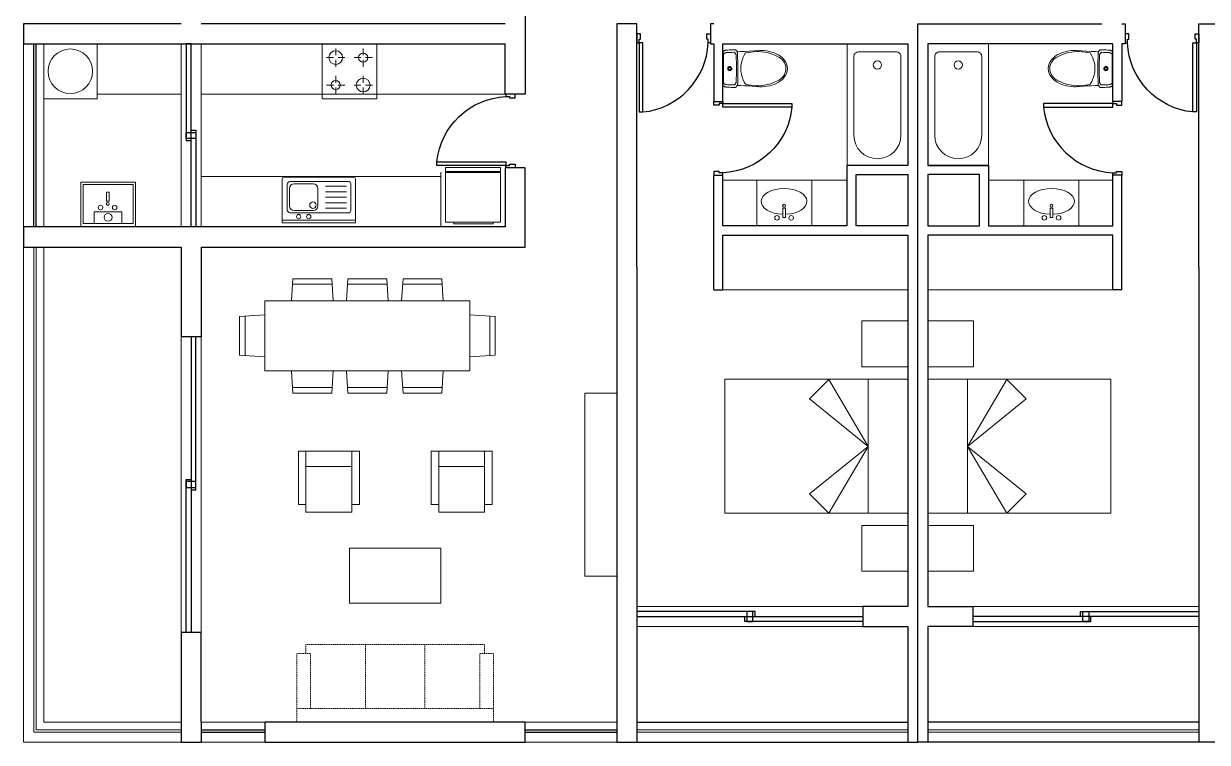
# Model space of a CAD drawing. Header units: inches. Extents: x -2542 to 2785, y 47 to 8827.
# Drawn here: x 308 to 1601, y 3506 to 4291 of the extents above; entities that cross this region are included whole.
import ezdxf

# ---------------------------------------------------------------- set-up
doc = ezdxf.new("R2010")
doc.units = ezdxf.units.IN
doc.header["$MEASUREMENT"] = 0
doc.linetypes.add('HIDDEN', pattern=[0.375, 0.25, -0.125])
for name, color, linetype, lineweight in [('01 BLOQUES MUEBLES', 252, 'Continuous', 13), ('01 MUROS', 250, 'Continuous', 9), ('AR-PROYECCION', 7, 'Continuous', 9), ('MURO', 250, 'Continuous', 20)]:
    doc.layers.add(name, color=color, linetype=linetype, lineweight=lineweight)
for name, color, linetype in [('01 TEXTO SIMB.', 2, 'Continuous'), ('AR-ARTEFACTOS', 7, 'Continuous'), ('PUERTA', 252, 'Continuous')]:
    doc.layers.add(name, color=color, linetype=linetype)
doc.layers.add('VIEWPORT', color=2, linetype='Continuous', lineweight=15, plot=False)

# ---------------------------------------------------------------- blocks, each defined once
blk = doc.blocks.new('tina')
at = {"layer": '01 BLOQUES MUEBLES'}
blk.add_lwpolyline([(5757.6, 7708.3), (5757.6, 7575.6), (5823.9, 7575.6), (5823.9, 7708.3)], close=True, dxfattribs=at)
blk.add_lwpolyline([(5765.1, 7694.7), (5765.1, 7608.4, 0.999997), (5816.4, 7608.4), (5816.4, 7694.7, 0.414214), (5811.6, 7699.4), (5769.9, 7699.4, 0.414214)], format="xyb", close=True, dxfattribs=at)
blk.add_circle((5790.8, 7685.2), 4.55, dxfattribs=at)
blk = doc.blocks.new('lavatorio loggia')
at = {"layer": '01 BLOQUES MUEBLES'}
for p, q in [((-6171.9, -1652.1), (-6220.7, -1652.1)), ((-6220.7, -1652.1), (-6220.7, -1712.1)), ((-6174.5, -1654.7), (-6217.1, -1654.7)), ((-6217.1, -1654.7), (-6217.1, -1709.5)), ((-6174.5, -1709.5), (-6174.5, -1654.7)), ((-6171.9, -1712.1), (-6171.9, -1652.1)), ((-6217.1, -1667), (-6204.1, -1667)), ((-6217.1, -1697.2), (-6217.1, -1667)), ((-6204.1, -1667), (-6204.1, -1697.2)), ((-6192.7, -1684), (-6192.7, -1681)), ((-6192.7, -1681), (-6182.7, -1681)), ((-6192.7, -1684), (-6192.7, -1681)), ((-6192.7, -1681), (-6182.7, -1681)), ((-6182.7, -1681), (-6182.7, -1682.5)), ((-6182.7, -1681), (-6182.7, -1682.5)), ((-6182.7, -1684), (-6192.7, -1684)), ((-6182.7, -1684), (-6192.7, -1684)), ((-6182.7, -1682.5), (-6182.7, -1684)), ((-6182.7, -1682.5), (-6182.7, -1684)), ((-6204.1, -1697.2), (-6217.1, -1697.2)), ((-6220.7, -1712.1), (-6171.9, -1712.1)), ((-6217.1, -1709.5), (-6174.5, -1709.5))]:
    blk.add_line(p, q, dxfattribs=at)
for centre, radius in [((-6210.2, -1682.1), 4.32), ((-6199.5, -1675), 2.5), ((-6195.5, -1682.5), 1.61), ((-6199.5, -1690.4), 2.5)]:
    blk.add_circle(centre, radius, dxfattribs=at)
blk = doc.blocks.new('lavamanoss')
at = {"layer": '01 BLOQUES MUEBLES'}
for p, q in [((5937.7, 7604.3), (5937.7, 7607.3)), ((5937.7, 7607.3), (5947.7, 7607.3)), ((5947.7, 7607.3), (5947.7, 7605.8)), ((5947.7, 7605.8), (5947.7, 7604.3)), ((5947.7, 7604.3), (5937.7, 7604.3))]:
    blk.add_line(p, q, dxfattribs=at)
blk.add_lwpolyline([(5906.9, 7635.6), (5906.9, 7575.6), (5956.9, 7575.6), (5956.9, 7635.6)], close=True, dxfattribs=at)
for centre, radius in [((5935, 7605.8), 1.61), ((5948.2, 7613.5), 2.5), ((5948.2, 7598), 2.5)]:
    blk.add_circle(centre, radius, dxfattribs=at)
blk.add_ellipse((5930.2, 7605.8), major_axis=(0, -25), ratio=0.565157, start_param=1.634018, end_param=7.79076, dxfattribs=at)
blk = doc.blocks.new('ddd')
at = {"layer": '01 BLOQUES MUEBLES', "linetype": 'HIDDEN', "ltscale": 0.01}
for p, q in [((6188.1, 6399.3), (6113.1, 6399.3)), ((6128.1, 6399.3), (6128.1, 6184.3)), ((6188.1, 6399.3), (6188.1, 6384.3)), ((6198.1, 6389.3), (6188.1, 6389.3)), ((6198.1, 6389.3), (6198.1, 6194.3)), ((6188.1, 6384.3), (6128.1, 6384.3)), ((6198.1, 6324.3), (6128.1, 6324.3)), ((6198.1, 6259.3), (6128.1, 6259.3)), ((6188.1, 6199.3), (6128.1, 6199.3)), ((6188.1, 6199.3), (6188.1, 6184.3)), ((6188.1, 6184.3), (6113.1, 6184.3)), ((6198.1, 6194.3), (6188.1, 6194.3))]:
    blk.add_line(p, q, dxfattribs=at)
blk.add_lwpolyline([(6113.1, 6399.3), (6113.1, 6184.3)], dxfattribs=at)
blk = doc.blocks.new('Sofá 1 cuerpo')
at = {"layer": '01 BLOQUES MUEBLES'}
for points in [[(2459.9, 3659), (2449.9, 3659), (2449.9, 3589), (2459.9, 3589), (2459.9, 3659)], [(2519.9, 3659), (2529.9, 3659), (2529.9, 3589), (2519.9, 3589), (2519.9, 3659)]]:
    blk.add_lwpolyline(points, dxfattribs=at)
for points in [[(2519.9, 3639), (2459.9, 3639), (2459.9, 3659), (2519.9, 3659)], [(2519.9, 3579), (2459.9, 3579), (2459.9, 3639), (2519.9, 3639)]]:
    blk.add_lwpolyline(points, close=True, dxfattribs=at)
blk = doc.blocks.new('_Lavaplatos_50x80')
at = {"layer": '01 BLOQUES MUEBLES'}
for p, q in [((0.03, -0.8), (0.03, 0)), ((0.11, -0.73), (0.11, -0.085)), ((0.14, -0.055), (0.42, -0.055)), ((0.185, -0.08), (0.375, -0.08)), ((0.45, -0.085), (0.45, -0.385)), ((0.135, -0.34), (0.135, -0.13)), ((0.425, -0.13), (0.425, -0.34)), ((0.45, -0.385), (0.45, -0.73)), ((0.16, -0.704), (0.16, -0.474)), ((0.375, -0.39), (0.185, -0.39)), ((0.22, -0.704), (0.22, -0.474)), ((0.28, -0.704), (0.28, -0.474)), ((0.34, -0.704), (0.34, -0.474)), ((0.4, -0.704), (0.4, -0.474)), ((0.43, -0.75), (0.13, -0.75))]:
    blk.add_line(p, q, dxfattribs=at)
blk.add_lwpolyline([(0.48, -0.8), (0, -0.8), (0, 0), (0.48, 0, -0.414214), (0.5, -0.02), (0.5, -0.78, -0.414214)], format="xyb", close=True, dxfattribs=at)
for centre, radius in [((0.068, -0.18), 0.0232), ((0.068, -0.29), 0.0232), ((0.193, -0.336), 0.035)]:
    blk.add_circle(centre, radius, dxfattribs=at)
for centre, radius, start, end in [((0.14, -0.085), 0.03, 90, 180), ((0.185, -0.13), 0.05, 90, 180), ((0.375, -0.13), 0.05, 0, 90), ((0.42, -0.085), 0.03, 0, 90), ((0.185, -0.34), 0.05, 180, 270), ((0.375, -0.34), 0.05, 270, 0), ((0.13, -0.73), 0.02, 180, 270), ((0.43, -0.73), 0.02, 270, 0)]:
    blk.add_arc(centre, radius, start, end, dxfattribs=at)
blk = doc.blocks.new('_Cocina_1')
at = {"layer": '01 BLOQUES MUEBLES', "ltscale": 0.02}
for p, q in [((-0.6, -0.3), (-0.6, 0.3)), ((-0.6, 0.3), (0, 0.3)), ((0, 0.3), (0, -0.3)), ((-0.55, 0.15), (-0.475, 0.15)), ((-0.55, 0.15), (-0.475, 0.15)), ((-0.55, 0.15), (-0.475, 0.15)), ((-0.55, 0.15), (-0.475, 0.15)), ((-0.55, 0.15), (-0.475, 0.15)), ((-0.45, 0.175), (-0.45, 0.25)), ((-0.45, 0.175), (-0.45, 0.25)), ((-0.45, 0.175), (-0.45, 0.25)), ((-0.45, 0.175), (-0.45, 0.25)), ((-0.45, 0.175), (-0.45, 0.25)), ((-0.425, 0.15), (-0.35, 0.15)), ((-0.425, 0.15), (-0.35, 0.15)), ((-0.425, 0.15), (-0.35, 0.15)), ((-0.425, 0.15), (-0.35, 0.15)), ((-0.425, 0.15), (-0.35, 0.15)), ((-0.25, 0.15), (-0.175, 0.15)), ((-0.25, 0.15), (-0.175, 0.15)), ((-0.25, 0.15), (-0.175, 0.15)), ((-0.25, 0.15), (-0.175, 0.15)), ((-0.25, 0.15), (-0.175, 0.15)), ((-0.15, 0.175), (-0.15, 0.25)), ((-0.05, 0.15), (-0.125, 0.15)), ((-0.45, 0.05), (-0.45, 0.125)), ((-0.45, 0.05), (-0.45, 0.125)), ((-0.45, 0.05), (-0.45, 0.125)), ((-0.45, 0.05), (-0.45, 0.125)), ((-0.45, 0.05), (-0.45, 0.125)), ((-0.15, 0.125), (-0.15, 0.05)), ((-0.45, -0.125), (-0.45, -0.05)), ((-0.45, -0.125), (-0.45, -0.05)), ((-0.45, -0.125), (-0.45, -0.05)), ((-0.45, -0.125), (-0.45, -0.05)), ((-0.45, -0.125), (-0.45, -0.05)), ((-0.15, -0.125), (-0.15, -0.05)), ((-0.15, -0.125), (-0.15, -0.05)), ((-0.15, -0.125), (-0.15, -0.05)), ((-0.15, -0.125), (-0.15, -0.05)), ((-0.15, -0.125), (-0.15, -0.05)), ((-0.55, -0.15), (-0.475, -0.15)), ((-0.55, -0.15), (-0.475, -0.15)), ((-0.55, -0.15), (-0.475, -0.15)), ((-0.55, -0.15), (-0.475, -0.15)), ((-0.55, -0.15), (-0.475, -0.15)), ((-0.45, -0.25), (-0.45, -0.175)), ((-0.45, -0.25), (-0.45, -0.175)), ((-0.45, -0.25), (-0.45, -0.175)), ((-0.45, -0.25), (-0.45, -0.175)), ((-0.45, -0.25), (-0.45, -0.175)), ((-0.425, -0.15), (-0.35, -0.15)), ((-0.425, -0.15), (-0.35, -0.15)), ((-0.425, -0.15), (-0.35, -0.15)), ((-0.425, -0.15), (-0.35, -0.15)), ((-0.425, -0.15), (-0.35, -0.15)), ((-0.25, -0.15), (-0.175, -0.15)), ((-0.25, -0.15), (-0.175, -0.15)), ((-0.25, -0.15), (-0.175, -0.15)), ((-0.25, -0.15), (-0.175, -0.15)), ((-0.25, -0.15), (-0.175, -0.15)), ((-0.15, -0.175), (-0.15, -0.25)), ((-0.125, -0.15), (-0.05, -0.15)), ((-0.125, -0.15), (-0.05, -0.15)), ((-0.125, -0.15), (-0.05, -0.15)), ((-0.125, -0.15), (-0.05, -0.15)), ((-0.125, -0.15), (-0.05, -0.15)), ((0, -0.3), (-0.6, -0.3)), ((0, -0.3), (-0.6, -0.3)), ((0, -0.3), (-0.6, -0.3)), ((0, -0.3), (-0.6, -0.3)), ((0, -0.3), (-0.6, -0.3))]:
    blk.add_line(p, q, dxfattribs=at)
for centre, radius in [((-0.45, 0.15), 0.05), ((-0.45, 0.15), 0.05), ((-0.45, 0.15), 0.05), ((-0.45, 0.15), 0.05), ((-0.45, 0.15), 0.05), ((-0.15, 0.15), 0.075), ((-0.15, 0.15), 0.075), ((-0.15, 0.15), 0.075), ((-0.15, 0.15), 0.075), ((-0.15, 0.15), 0.075), ((-0.45, -0.15), 0.075), ((-0.45, -0.15), 0.075), ((-0.45, -0.15), 0.075), ((-0.45, -0.15), 0.075), ((-0.45, -0.15), 0.075), ((-0.15, -0.15), 0.05), ((-0.15, -0.15), 0.05), ((-0.15, -0.15), 0.05), ((-0.15, -0.15), 0.05), ((-0.15, -0.15), 0.05)]:
    blk.add_circle(centre, radius, dxfattribs=at)
blk = doc.blocks.new('lav')
at = {"layer": '01 BLOQUES MUEBLES'}
for p, q in [((53035.9, -1515.9), (53035.9, -1455.9)), ((53035.9, -1455.9), (53040.4, -1455.9)), ((53040.4, -1515.9), (53040.4, -1455.9)), ((53041.4, -1515.9), (53041.4, -1455.9)), ((53041.4, -1455.9), (53095.9, -1455.9)), ((53095.9, -1455.9), (53095.9, -1515.9)), ((53097.6, -1464.8), (53095.9, -1464.8)), ((53097.6, -1507.9), (53097.6, -1464.8)), ((53095.9, -1507.9), (53097.6, -1507.9)), ((53035.9, -1515.9), (53040.4, -1515.9)), ((53095.9, -1515.9), (53041.4, -1515.9))]:
    blk.add_line(p, q, dxfattribs=at)
blk = doc.blocks.new('puerta')
at = {"layer": 'PUERTA'}
for points in [[(6345.5, 7465.6), (6341.5, 7465.6), (6341.5, 7455.6), (6344, 7455.6), (6344, 7459.6), (6345.5, 7459.6)], [(6418, 7465.6), (6422, 7465.6), (6422, 7455.6), (6419.5, 7455.6), (6419.5, 7459.6), (6418, 7459.6)], [(6348, 7455.6), (6344, 7455.6), (6344, 7380.1), (6348, 7380.1)]]:
    blk.add_lwpolyline(points, close=True, dxfattribs=at)
blk.add_arc((6340, 7459.2), 79.5, 275.7126, 357.3732, dxfattribs=at)
blk = doc.blocks.new('wcc')
at = {"layer": '01 BLOQUES MUEBLES'}
for p, q in [((5840.4, 7693.8), (5840.5, 7695.8)), ((5840.5, 7695.8), (5840.6, 7697.7)), ((5840.6, 7697.7), (5840.7, 7699.7)), ((5840.7, 7699.7), (5840.8, 7701.7)), ((5840.8, 7702), (5840.9, 7702.3)), ((5840.8, 7701.7), (5840.8, 7702)), ((5840.9, 7702.3), (5841, 7702.6)), ((5841, 7702.6), (5841.1, 7702.9)), ((5841.1, 7702.9), (5841.3, 7703.2)), ((5841.3, 7703.2), (5841.4, 7703.5)), ((5841.4, 7703.5), (5841.6, 7703.9)), ((5841.6, 7703.9), (5841.9, 7704.2)), ((5841.9, 7704.2), (5842.3, 7704.5)), ((5842.3, 7704.5), (5842.6, 7704.7)), ((5842.6, 7704.7), (5842.9, 7704.8)), ((5842.9, 7704.8), (5843.3, 7704.9)), ((5843.2, 7694.7), (5843.3, 7696.4)), ((5843.3, 7704.9), (5843.6, 7704.9)), ((5843.3, 7698.1), (5843.4, 7699.8)), ((5843.3, 7696.4), (5843.3, 7698.1)), ((5843.4, 7699.8), (5843.5, 7701.5)), ((5843.5, 7701.5), (5843.6, 7701.8)), ((5843.6, 7704.9), (5843.9, 7704.9)), ((5843.6, 7702), (5843.7, 7702.3)), ((5843.6, 7701.8), (5843.6, 7702)), ((5843.7, 7702.3), (5843.8, 7702.5)), ((5843.8, 7702.5), (5843.9, 7702.8)), ((5843.9, 7704.9), (5844.2, 7705)), ((5843.9, 7702.8), (5844.1, 7703.1)), ((5844.1, 7703.1), (5844.2, 7703.4)), ((5844.2, 7705), (5860.9, 7705)), ((5844.2, 7703.4), (5844.5, 7703.7)), ((5844.5, 7703.7), (5844.8, 7704)), ((5844.8, 7704), (5845.1, 7704.1)), ((5845.1, 7704.1), (5845.4, 7704.3)), ((5845.4, 7704.3), (5845.6, 7704.3)), ((5845.6, 7704.3), (5845.9, 7704.3)), ((5845.9, 7704.3), (5846.2, 7704.3)), ((5846.2, 7704.3), (5846.5, 7704.4)), ((5846.5, 7704.4), (5860.9, 7704.4)), ((5858.8, 7698), (5858.7, 7697.5)), ((5858.7, 7697.5), (5858.7, 7697)), ((5858.7, 7697), (5858.9, 7696.5)), ((5858.9, 7698.4), (5858.8, 7698)), ((5859.2, 7698.9), (5858.9, 7698.4)), ((5858.9, 7696.5), (5859.2, 7696.1)), ((5859.5, 7699.2), (5859.2, 7698.9)), ((5859.2, 7696.1), (5859.6, 7695.7)), ((5859.9, 7699.5), (5859.5, 7699.2)), ((5859.6, 7695.7), (5860, 7695.5)), ((5859.9, 7698.2), (5859.7, 7697.8)), ((5859.7, 7697.8), (5859.7, 7697.4)), ((5859.7, 7697.4), (5859.7, 7697.1)), ((5859.7, 7697.1), (5859.9, 7696.8)), ((5860.4, 7699.6), (5859.9, 7699.5)), ((5860.2, 7698.5), (5859.9, 7698.2)), ((5859.9, 7696.8), (5860.2, 7696.4)), ((5860, 7695.5), (5860.4, 7695.3)), ((5860.6, 7698.7), (5860.2, 7698.5)), ((5860.2, 7696.4), (5860.5, 7696.3)), ((5860.9, 7699.7), (5860.4, 7699.6)), ((5860.5, 7696.3), (5860.9, 7696.2)), ((5860.9, 7698.7), (5860.6, 7698.7)), ((5860.9, 7705), (5877.7, 7704.9)), ((5860.9, 7704.4), (5875.4, 7704.3)), ((5860.9, 7699.7), (5861.5, 7699.6)), ((5860.9, 7698.7), (5861.3, 7698.7)), ((5861.4, 7696.3), (5860.9, 7696.2)), ((5861.3, 7698.7), (5861.7, 7698.5)), ((5861.7, 7696.4), (5861.4, 7696.3)), ((5861.5, 7699.6), (5861.9, 7699.5)), ((5861.9, 7695.5), (5861.5, 7695.3)), ((5861.7, 7698.5), (5862, 7698.2)), ((5862, 7696.8), (5861.7, 7696.4)), ((5861.9, 7699.5), (5862.3, 7699.2)), ((5862.3, 7695.7), (5861.9, 7695.5)), ((5862, 7698.2), (5862.2, 7697.8)), ((5862.2, 7697.1), (5862, 7696.8)), ((5862.2, 7697.8), (5862.2, 7697.4)), ((5862.2, 7697.4), (5862.2, 7697.1)), ((5862.3, 7699.2), (5862.7, 7698.9)), ((5862.7, 7696.1), (5862.3, 7695.7)), ((5862.7, 7698.9), (5863, 7698.4)), ((5863, 7696.5), (5862.7, 7696.1)), ((5863, 7698.4), (5863.1, 7698)), ((5863.1, 7697), (5863, 7696.5)), ((5863.1, 7698), (5863.2, 7697.5)), ((5863.2, 7697.5), (5863.1, 7697)), ((5875.4, 7704.3), (5875.7, 7704.3)), ((5875.7, 7704.3), (5876, 7704.3)), ((5876, 7704.3), (5876.2, 7704.3)), ((5876.2, 7704.3), (5876.5, 7704.2)), ((5876.5, 7704.2), (5876.8, 7704.1)), ((5876.8, 7704.1), (5877.1, 7704)), ((5877.1, 7704), (5877.4, 7703.7)), ((5877.4, 7703.7), (5877.6, 7703.4)), ((5877.6, 7703.4), (5877.8, 7703.1)), ((5877.7, 7704.9), (5878, 7704.9)), ((5877.8, 7703.1), (5878, 7702.8)), ((5878, 7704.9), (5878.3, 7704.9)), ((5878, 7702.8), (5878.1, 7702.5)), ((5878.1, 7702.5), (5878.2, 7702.3)), ((5878.2, 7702.3), (5878.3, 7702)), ((5878.3, 7704.9), (5878.6, 7704.9)), ((5878.3, 7702), (5878.3, 7701.8)), ((5878.3, 7701.8), (5878.4, 7701.5)), ((5878.4, 7701.5), (5878.5, 7699.8)), ((5878.5, 7699.8), (5878.5, 7698.1)), ((5878.5, 7698.1), (5878.6, 7696.4)), ((5878.6, 7704.9), (5879, 7704.8)), ((5878.6, 7696.4), (5878.7, 7694.7)), ((5879, 7704.8), (5879.3, 7704.7)), ((5879.3, 7704.7), (5879.6, 7704.5)), ((5879.6, 7704.5), (5880, 7704.2)), ((5880, 7704.2), (5880.2, 7703.9)), ((5880.2, 7703.9), (5880.5, 7703.5)), ((5880.5, 7703.5), (5880.6, 7703.2)), ((5880.6, 7703.2), (5880.8, 7702.9)), ((5880.8, 7702.9), (5880.9, 7702.5)), ((5880.9, 7702.5), (5881, 7702.2)), ((5881, 7702.2), (5881.1, 7701.9)), ((5881.1, 7701.9), (5881.1, 7701.7)), ((5881.1, 7701.7), (5881.2, 7699.7)), ((5881.2, 7699.7), (5881.3, 7697.7)), ((5881.3, 7697.7), (5881.4, 7695.8)), ((5881.4, 7695.8), (5881.5, 7693.8)), ((5840.3, 7691.8), (5840.4, 7693.8)), ((5840.4, 7691.6), (5840.3, 7691.8)), ((5840.4, 7691.3), (5840.4, 7691.6)), ((5840.6, 7691), (5840.4, 7691.3)), ((5840.8, 7690.7), (5840.6, 7691)), ((5841, 7690.4), (5840.8, 7690.7)), ((5841.3, 7690.1), (5841, 7690.4)), ((5841.6, 7689.9), (5841.3, 7690.1)), ((5842, 7689.6), (5841.6, 7689.9)), ((5842.4, 7689.4), (5842, 7689.6)), ((5842.3, 7681.3), (5842.4, 7685.9)), ((5842.6, 7689.4), (5842.4, 7689.4)), ((5842.4, 7685.9), (5842.6, 7689.4)), ((5842.6, 7689.4), (5843.1, 7689.2)), ((5843.1, 7693), (5843.2, 7694.7)), ((5843.1, 7692.8), (5843.1, 7693)), ((5843.2, 7692.6), (5843.1, 7692.8)), ((5843.1, 7689.2), (5843.5, 7689)), ((5843.3, 7692.3), (5843.2, 7692.6)), ((5843.5, 7692), (5843.3, 7692.3)), ((5843.7, 7691.8), (5843.5, 7692)), ((5843.5, 7689), (5844, 7688.9)), ((5844, 7691.5), (5843.7, 7691.8)), ((5844.3, 7691.3), (5844, 7691.5)), ((5844, 7688.9), (5844.3, 7688.9)), ((5844.6, 7691.1), (5844.3, 7691.3)), ((5844.3, 7688.9), (5857.1, 7688.5)), ((5844.9, 7690.9), (5844.6, 7691.1)), ((5845.1, 7690.9), (5844.9, 7690.9)), ((5845.1, 7690.9), (5845.5, 7690.7)), ((5845.5, 7690.7), (5845.9, 7690.6)), ((5845.9, 7690.6), (5846.3, 7690.5)), ((5848.6, 7682.8), (5846.2, 7681.7)), ((5846.3, 7690.5), (5846.5, 7690.4)), ((5846.5, 7690.4), (5857.6, 7690.1)), ((5851.7, 7684), (5848.6, 7682.8)), ((5854.7, 7684.8), (5851.7, 7684)), ((5857.8, 7685.3), (5854.7, 7684.8)), ((5857.1, 7688.5), (5860.9, 7688.5)), ((5857.6, 7690.1), (5860.9, 7690.1)), ((5860.9, 7685.5), (5857.8, 7685.3)), ((5860.4, 7695.3), (5860.9, 7695.2)), ((5861.5, 7695.3), (5860.9, 7695.2)), ((5864.2, 7690.1), (5860.9, 7690.1)), ((5864.8, 7688.5), (5860.9, 7688.5)), ((5860.9, 7685.5), (5864.1, 7685.3)), ((5864.1, 7685.3), (5867.1, 7684.8)), ((5875.4, 7690.4), (5864.2, 7690.1)), ((5877.6, 7688.8), (5864.8, 7688.5)), ((5867.1, 7684.8), (5870.2, 7684)), ((5870.2, 7684), (5873.3, 7682.8)), ((5873.3, 7682.8), (5875.6, 7681.7)), ((5875.6, 7690.5), (5875.4, 7690.4)), ((5876, 7690.6), (5875.6, 7690.5)), ((5876.4, 7690.7), (5876, 7690.6)), ((5876.8, 7690.8), (5876.4, 7690.7)), ((5877, 7690.9), (5876.8, 7690.8)), ((5877.3, 7691.1), (5877, 7690.9)), ((5877.6, 7691.3), (5877.3, 7691.1)), ((5877.9, 7691.5), (5877.6, 7691.3)), ((5877.9, 7688.9), (5877.6, 7688.8)), ((5878.2, 7691.8), (5877.9, 7691.5)), ((5878.4, 7689), (5877.9, 7688.9)), ((5878.4, 7692), (5878.2, 7691.8)), ((5878.6, 7692.3), (5878.4, 7692)), ((5878.8, 7689.1), (5878.4, 7689)), ((5878.7, 7692.5), (5878.6, 7692.3)), ((5878.7, 7694.7), (5878.8, 7693)), ((5878.8, 7693), (5878.7, 7692.8)), ((5878.7, 7692.8), (5878.7, 7692.5)), ((5879.3, 7689.3), (5878.8, 7689.1)), ((5879.5, 7689.4), (5879.3, 7689.3)), ((5879.3, 7689.3), (5879.4, 7685.9)), ((5879.4, 7685.9), (5879.6, 7681.3)), ((5879.9, 7689.6), (5879.5, 7689.4)), ((5880.2, 7689.9), (5879.9, 7689.6)), ((5880.6, 7690.1), (5880.2, 7689.9)), ((5880.9, 7690.4), (5880.6, 7690.1)), ((5881.1, 7690.7), (5880.9, 7690.4)), ((5881.3, 7691), (5881.1, 7690.7)), ((5881.4, 7691.3), (5881.3, 7691)), ((5881.5, 7691.6), (5881.4, 7691.3)), ((5881.5, 7693.8), (5881.5, 7691.8)), ((5881.5, 7691.8), (5881.5, 7691.6)), ((5841.2, 7664.9), (5841.4, 7670.4)), ((5841.4, 7670.4), (5842, 7675.9)), ((5842, 7675.9), (5842.3, 7681.3)), ((5842.5, 7671.5), (5842.3, 7668.5)), ((5842.8, 7674.6), (5842.5, 7671.5)), ((5843.2, 7677.5), (5842.8, 7674.6)), ((5843.8, 7680.2), (5843.2, 7677.5)), ((5846.2, 7681.7), (5843.8, 7680.2)), ((5875.6, 7681.7), (5878.1, 7680.2)), ((5878.1, 7680.2), (5878.7, 7677.5)), ((5878.7, 7677.5), (5879.1, 7674.6)), ((5879.1, 7674.6), (5879.4, 7671.5)), ((5879.4, 7671.5), (5879.6, 7668.5)), ((5879.6, 7681.3), (5879.9, 7675.9)), ((5879.9, 7675.9), (5880.4, 7670.4)), ((5880.4, 7670.4), (5880.7, 7664.9)), ((5841.2, 7662.2), (5841.2, 7664.9)), ((5841.3, 7659.5), (5841.2, 7662.2)), ((5841.6, 7656.9), (5841.3, 7659.5)), ((5842.1, 7654.2), (5841.6, 7656.9)), ((5842.3, 7668.5), (5842.3, 7665.6)), ((5842.3, 7665.6), (5842.5, 7662.6)), ((5842.5, 7662.6), (5842.8, 7659.8)), ((5842.8, 7659.8), (5843.5, 7656.5)), ((5879, 7659.8), (5878.3, 7656.4)), ((5879.4, 7662.6), (5879, 7659.8)), ((5879.6, 7665.6), (5879.4, 7662.6)), ((5879.6, 7668.5), (5879.6, 7665.6)), ((5880.2, 7656.9), (5879.8, 7654.2)), ((5880.6, 7659.5), (5880.2, 7656.9)), ((5880.7, 7662.2), (5880.6, 7659.5)), ((5880.7, 7664.9), (5880.7, 7662.2)), ((5842.8, 7651.6), (5842.1, 7654.2)), ((5843.7, 7649.1), (5842.8, 7651.6)), ((5843.5, 7656.5), (5844.5, 7653)), ((5844.7, 7646.7), (5843.7, 7649.1)), ((5844.5, 7653), (5845.4, 7650.5)), ((5846, 7644.3), (5844.7, 7646.7)), ((5845.4, 7650.5), (5846.4, 7648.1)), ((5847.4, 7642.1), (5846, 7644.3)), ((5846.4, 7648.1), (5847.3, 7645.9)), ((5847.3, 7645.9), (5848.3, 7643.9)), ((5848.3, 7643.9), (5849.5, 7642)), ((5873.5, 7643.9), (5872.3, 7642)), ((5874.6, 7645.9), (5873.5, 7643.9)), ((5875.9, 7644.3), (5874.4, 7642.1)), ((5875.5, 7648), (5874.6, 7645.9)), ((5876.5, 7650.5), (5875.5, 7648)), ((5877.2, 7646.6), (5875.9, 7644.3)), ((5877.4, 7652.9), (5876.5, 7650.5)), ((5878.2, 7649.1), (5877.2, 7646.6)), ((5878.3, 7656.4), (5877.4, 7652.9)), ((5879.1, 7651.6), (5878.2, 7649.1)), ((5879.8, 7654.2), (5879.1, 7651.6)), ((5849.2, 7640), (5847.4, 7642.1)), ((5851.1, 7638.2), (5849.2, 7640)), ((5849.5, 7642), (5851, 7640.3)), ((5851, 7640.3), (5852.7, 7638.9)), ((5853.3, 7636.6), (5851.1, 7638.2)), ((5852.7, 7638.9), (5854.6, 7637.7)), ((5855.7, 7635.4), (5853.3, 7636.6)), ((5854.6, 7637.7), (5856.6, 7636.8)), ((5858.3, 7634.7), (5855.7, 7635.4)), ((5856.6, 7636.8), (5858.8, 7636.3)), ((5860.9, 7634.4), (5858.3, 7634.7)), ((5858.8, 7636.3), (5860.9, 7636.2)), ((5863, 7636.3), (5860.9, 7636.2)), ((5863.6, 7634.7), (5860.9, 7634.4)), ((5865.2, 7636.8), (5863, 7636.3)), ((5866.2, 7635.4), (5863.6, 7634.7)), ((5867.2, 7637.7), (5865.2, 7636.8)), ((5868.5, 7636.6), (5866.2, 7635.4)), ((5869.1, 7638.9), (5867.2, 7637.7)), ((5870.8, 7638.2), (5868.5, 7636.6)), ((5870.8, 7640.3), (5869.1, 7638.9)), ((5872.3, 7642), (5870.8, 7640.3)), ((5872.7, 7640), (5870.8, 7638.2)), ((5874.4, 7642.1), (5872.7, 7640))]:
    blk.add_line(p, q, dxfattribs=at)

msp = doc.modelspace()

# ---------------------------------------------------------------- linework, layer by layer
at = {"layer": '01 BLOQUES MUEBLES', "color": 7}
for p, q in [((602.3, 4006.7), (644.8, 4006.7)), ((662.4, 4006.7), (704.9, 4006.7)), ((722.5, 4006.7), (765, 4006.7)), ((550.1, 3929.1), (550.1, 3971.6)), ((817.3, 3929.1), (817.3, 3971.6)), ((602.3, 3894), (644.8, 3894)), ((662.4, 3894), (704.9, 3894)), ((722.5, 3894), (765, 3894)), ((1187.9, 3902.6), (1166.7, 3881.4)), ((1230.9, 3829.6), (1187.9, 3902.6)), ((1339.2, 3829.6), (1382.2, 3902.6)), ((1382.2, 3902.6), (1403.4, 3881.4)), ((1166.7, 3881.4), (1230.9, 3829.6)), ((1403.4, 3881.4), (1339.2, 3829.6)), ((1166.7, 3777.8), (1230.9, 3829.6)), ((1230.9, 3829.6), (1187.9, 3756.6)), ((1339.2, 3829.6), (1382.2, 3756.6)), ((1403.4, 3777.8), (1339.2, 3829.6)), ((1187.9, 3756.6), (1166.7, 3777.8)), ((1382.2, 3756.6), (1403.4, 3777.8))]:
    msp.add_line(p, q, dxfattribs=at)
for points in [[(330, 4269.3), (388.5, 4269.3), (388.5, 4209.3), (330, 4209.3)], [(644.8, 4012.7), (602.3, 4012.7), (600.8, 3988.5), (646.3, 3988.5)], [(704.9, 4012.7), (662.4, 4012.7), (660.9, 3988.5), (706.4, 3988.5)], [(765, 4012.7), (722.5, 4012.7), (721, 3988.5), (766.5, 3988.5)], [(571.6, 3912.2), (795.7, 3912.2), (795.7, 3988.5), (571.6, 3988.5)], [(544, 3971.6), (544, 3929.1), (571.6, 3927.4), (571.6, 3973.3)], [(823.3, 3971.6), (823.3, 3929.1), (795.7, 3927.4), (795.7, 3973.3)], [(1224, 3916.6), (1274, 3916.6), (1274, 3966.6), (1224, 3966.6)], [(1346, 3916.6), (1296, 3916.6), (1296, 3966.6), (1346, 3966.6)], [(644.8, 3887.9), (602.3, 3887.9), (600.8, 3912.2), (646.3, 3912.2)], [(704.9, 3887.9), (662.4, 3887.9), (660.9, 3912.2), (706.4, 3912.2)], [(765, 3887.9), (722.5, 3887.9), (721, 3912.2), (766.5, 3912.2)], [(1274, 3756.6), (1074, 3756.6), (1074, 3903.2), (1274, 3903.2)], [(1296, 3756.6), (1496, 3756.6), (1496, 3903.2), (1296, 3903.2)], [(1224, 3743.2), (1274, 3743.2), (1274, 3693.2), (1224, 3693.2)], [(1346, 3743.2), (1296, 3743.2), (1296, 3693.2), (1346, 3693.2)], [(764, 3718.4), (664, 3718.4), (664, 3658.4), (764, 3658.4)]]:
    msp.add_lwpolyline(points, close=True, dxfattribs=at)
for points in [[(480, 4214.3), (388.5, 4214.3)], [(834, 4214.3), (502, 4214.3)], [(764, 4129.3), (764, 4069.3)], [(764, 4124.3), (502, 4124.3)], [(1072, 4120.5), (1207.6, 4120.5)], [(1498, 4120.5), (1362.4, 4120.5)], [(1072, 4000.5), (1274, 4000.5)], [(1498, 4000.5), (1296, 4000.5)], [(1230.9, 3903.2), (1230.9, 3756.6)], [(1339.2, 3903.2), (1339.2, 3756.6)], [(956, 3687.9), (921, 3687.9), (921, 3887.9), (956, 3887.9), (956, 3687.9)]]:
    msp.add_lwpolyline(points, dxfattribs=at)
msp.add_circle((359, 4239.4), 24.3, dxfattribs=at)
at = {"layer": '01 MUROS', "color": 7}
for p, q in [((308, 4269.3), (308, 4069.3)), ((330, 4269.3), (330, 4069.3)), ((1274, 3528.4), (978, 3528.4)), ((1274, 3519.9), (978, 3519.9)), ((1296, 3528.4), (1592, 3528.4)), ((1296, 3519.9), (1592, 3519.9)), ((1274, 3517.4), (978, 3517.4)), ((1296, 3517.4), (1592, 3517.4))]:
    msp.add_line(p, q, dxfattribs=at)
for points in [[(480, 4069.3), (480, 4269.3)], [(502, 4069.3), (502, 4269.3)], [(308, 4047.3), (308, 3506.4)], [(319, 4047.3), (319, 3517.4)], [(321.5, 4047.3), (321.5, 3519.9)], [(330, 4047.3), (330, 3528.4)], [(480, 3949.3), (480, 3626.4)], [(502, 3949.3), (502, 3626.4)], [(1225, 3654.8), (978, 3654.8)], [(1345, 3654.8), (1592, 3654.8)], [(1225, 3632.8), (978, 3632.8)], [(1345, 3632.8), (1592, 3632.8)], [(480, 3519.9), (321.5, 3519.9)], [(480, 3528.4), (330, 3528.4)], [(502, 3528.4), (572, 3528.4)], [(856, 3528.4), (956, 3528.4)], [(480, 3506.4), (308, 3506.4)], [(480, 3517.4), (319, 3517.4)], [(502, 3506.4), (572, 3506.4)], [(856, 3506.4), (956, 3506.4)], [(978, 3506.4), (1274, 3506.4)], [(1592, 3506.4), (1296, 3506.4)]]:
    msp.add_lwpolyline(points, dxfattribs=at)
at = {"layer": 'MURO', "color": 7, "lineweight": 25}
for p, q in [((1285, 4291.3), (1486, 4291.3)), ((1062, 4269.3), (1062, 4215.2)), ((1072, 4269.3), (1274, 4269.3)), ((1274, 4269.3), (1274, 4136.6)), ((1498, 4269.3), (1296, 4269.3)), ((1296, 4269.3), (1296, 4136.6)), ((1508, 4269.3), (1508, 4215.2)), ((1058.6, 4215.2), (1058.6, 4215.2)), ((1058.6, 4215.2), (1058.6, 4215.2)), ((1511.5, 4215.2), (1511.5, 4215.2)), ((1511.5, 4215.2), (1511.5, 4215.2)), ((1072, 4070.5), (1072, 4126)), ((1498, 4070.5), (1498, 4126)), ((1207.6, 4070.5), (1072, 4070.5)), ((1362.4, 4070.5), (1498, 4070.5)), ((1072, 4000.5), (1072, 4060.5)), ((1072, 4060.5), (1274, 4060.5)), ((1498, 4060.5), (1296, 4060.5)), ((1498, 4000.5), (1498, 4060.5)), ((308, 4047.3), (480, 4047.3)), ((480, 4047.3), (480, 4047.3)), ((502, 4047.3), (856, 4047.3)), ((978, 4025.3), (978, 3923.3)), ((1592, 4025.3), (1592, 3923.3)), ((1062, 4000.5), (1072, 4000.5)), ((1508, 4000.5), (1498, 4000.5)), ((978, 3980.4), (978, 3506.4)), ((1592, 3980.4), (1592, 3506.4)), ((978, 3528.4), (1274, 3528.4)), ((1592, 3528.4), (1296, 3528.4)), ((978, 3506.4), (1274, 3506.4)), ((1592, 3506.4), (1296, 3506.4))]:
    msp.add_line(p, q, dxfattribs=at)
for points in [[(856, 4480.8), (856, 4214.3)], [(480, 4291.3), (308, 4291.3), (308, 4269.3), (355.5, 4269.3), (834, 4269.3)], [(834, 4291.3), (502, 4291.3)], [(978, 4025.3), (978, 4291.3), (956, 4291.3), (956, 4060.4), (956, 3980.4), (956, 3528.4)], [(1062, 4291.3), (1058.6, 4291.3), (1058.6, 4269.3), (1062, 4269.3)], [(1508, 4291.3), (1511.5, 4291.3), (1511.5, 4269.3), (1508, 4269.3)], [(1592, 4025.3), (1592, 4291.3), (1614, 4291.3), (1614, 4060.4), (1614, 3980.4), (1614, 3528.4)], [(319, 4069.3), (319, 4269.3)], [(321.5, 4069.3), (321.5, 4269.3)], [(856, 4214.3), (834, 4214.3), (834, 4269.3)], [(1062, 4269.3), (1062, 4206.5), (1072, 4206.5), (1072, 4269.3)], [(1508, 4269.3), (1508, 4206.5), (1498, 4206.5), (1498, 4269.3)], [(856, 4047.3), (856, 4133.8), (834, 4133.8), (834, 4069.3), (834, 4069.3)], [(1062, 4000.5), (1062, 4093.9), (1062, 4126), (1072, 4126)], [(1274, 4136.6), (1207.6, 4136.6), (1207.6, 4070.5)], [(1274, 4126.6), (1274, 4070.5), (1217.6, 4070.5), (1217.6, 4070.5), (1217.6, 4126.6), (1274, 4126.6)], [(1296, 4136.6), (1362.4, 4136.6), (1362.4, 4070.5)], [(1296, 4126.6), (1296, 4070.5), (1352.4, 4070.5), (1352.4, 4070.5), (1352.4, 4126.6), (1296, 4126.6)], [(1508, 4000.5), (1508, 4093.9), (1508, 4126), (1498, 4126)], [(834, 4069.3), (308, 4069.3), (308, 4047.3)], [(1274, 4060.5), (1274, 3654.8)], [(1296, 4060.5), (1296, 3654.8)], [(480, 4047.3), (480, 3949.3)], [(502, 4047.3), (502, 4017.3), (502, 3949.3), (480, 3949.3)], [(1274, 3654.8), (1225, 3654.8), (1225, 3632.8), (1274, 3632.8)], [(1296, 3654.8), (1345, 3654.8), (1345, 3632.8), (1296, 3632.8)], [(502, 3528.4), (502, 3558.4), (502, 3626.4), (480, 3626.4), (480, 3528.4)], [(1274, 3632.8), (1274, 3506.4), (1285, 3506.4)], [(1296, 3632.8), (1296, 3506.4), (1285, 3506.4)], [(480, 3528.4), (480, 3528.4), (480, 3506.4), (502, 3506.4)], [(502, 3528.4), (502, 3506.4)], [(502, 3519.9), (572, 3519.9)], [(856, 3528.4), (572, 3528.4)], [(572, 3506.4), (572, 3528.4)], [(856, 3506.4), (856, 3528.4)], [(856, 3519.9), (956, 3519.9)], [(956, 3528.4), (956, 3506.4)], [(502, 3517.4), (572, 3517.4)], [(572, 3506.4), (856, 3506.4)], [(856, 3517.4), (956, 3517.4)], [(956, 3506.4), (978, 3506.4)], [(1614, 3506.4), (1592, 3506.4)]]:
    msp.add_lwpolyline(points, dxfattribs=at)
for points in [[(485.7, 4269.3), (485.7, 4163.8), (491, 4163.8), (491, 4269.3)], [(496.3, 4172.6), (496.3, 4166.1), (485.7, 4166.1), (485.7, 4172.6)], [(491, 4069.3), (491, 4175.1), (496.3, 4175.1), (496.3, 4069.3)], [(491, 3949.3), (491, 3782.1), (496.3, 3782.1), (496.3, 3949.3)], [(485.7, 3626.4), (485.7, 3793.4), (491, 3793.4), (491, 3626.4)], [(496.3, 3784.6), (496.3, 3791.1), (485.7, 3791.1), (485.7, 3784.6)], [(978, 3643.8), (1107.3, 3643.8), (1107.3, 3649.1), (978, 3649.1)], [(1104.8, 3649.1), (1098.2, 3649.1), (1098.2, 3638.5), (1104.8, 3638.5)], [(1592, 3643.8), (1462.7, 3643.8), (1462.7, 3649.1), (1592, 3649.1)], [(1465.2, 3649.1), (1471.8, 3649.1), (1471.8, 3638.5), (1465.2, 3638.5)], [(1225, 3638.5), (1096, 3638.5), (1096, 3643.8), (1225, 3643.8)], [(1345, 3638.5), (1474, 3638.5), (1474, 3643.8), (1345, 3643.8)]]:
    msp.add_lwpolyline(points, close=True, dxfattribs=at)
at = {"layer": 'VIEWPORT', "color": 7, "lineweight": 25}
msp.add_line((1285, 3506.4), (1285, 4291.3), dxfattribs=at)
msp.add_line((1285, 3506.4), (1285, 4291.3), dxfattribs=at)

# ---------------------------------------------------------------- block references
at = {"layer": '01 BLOQUES MUEBLES', "color": 7, "ltscale": 25, "rotation": 0.0005183904702988638}
msp.add_blockref('tina', (-4549.8, -3439), dxfattribs=at)
at = {"layer": '01 BLOQUES MUEBLES', "color": 7, "ltscale": 25, "xscale": -1, "rotation": 359.9994816095297}
msp.add_blockref('tina', (7119.9, -3439), dxfattribs=at)
at = {"layer": '01 BLOQUES MUEBLES', "color": 7, "xscale": -1, "rotation": 89.99990628104557}
msp.add_blockref('lavamanoss', (8744.7, 10027.4), dxfattribs=at)
at = {"layer": '01 BLOQUES MUEBLES', "color": 7, "rotation": 270.0000937189544}
msp.add_blockref('lavamanoss', (-6174.7, 10027.4), dxfattribs=at)
at = {"layer": '01 TEXTO SIMB.', "color": 7, "yscale": 0.8333333333333399, "zscale": 0.8333333333333399}
for p, xscale in [((2716.4, 775.3), -0.8333333333333399), ((-1288.4, 775.3), 0.8333333333333399)]:
    msp.add_blockref('Sofá 1 cuerpo', p, dxfattribs=dict(at, xscale=xscale))
at = {"layer": 'AR-ARTEFACTOS', "color": 7, "xscale": 100.00000182431, "yscale": 100.00000182431, "zscale": 100.00000182431, "rotation": 90}
msp.add_blockref('_Lavaplatos_50x80', (590.5, 4073.8), dxfattribs=at)
at = {"layer": 'AR-PROYECCION', "color": 7, "linetype": 'HIDDEN', "ltscale": 0.01, "xscale": 100.00000182431, "yscale": 100.00000182431, "zscale": 100.00000182431, "rotation": 90}
msp.add_blockref('_Cocina_1', (664, 4269.3), dxfattribs=at)
at = {"layer": 'MURO', "color": 7, "lineweight": 25}
msp.add_blockref('puerta', (-5363.4, -3185.2), dxfattribs=at)
at = {"layer": 'MURO', "color": 7, "lineweight": 25, "xscale": -1}
msp.add_blockref('puerta', (7933.5, -3185.2), dxfattribs=at)
at = {"layer": 'MURO', "color": 7, "xscale": -1}
for name, p, rotation in [('wcc', (8777, 10103.2), 89.99990628104557), ('puerta', (-6620.6, -2207.7), 269.9999999971955), ('puerta', (8527.6, 10548), 90)]:
    msp.add_blockref(name, p, dxfattribs=dict(at, rotation=rotation))
at = {"layer": 'MURO', "color": 7}
for name, p, rotation in [('wcc', (-6206.9, 10103.2), 270.0000937189544), ('puerta', (-5957.6, 10548), 270), ('ddd', (7005.8, -2584.8), 90)]:
    msp.add_blockref(name, p, dxfattribs=dict(at, rotation=rotation))
at = {"layer": 'MURO', "color": 7, "lineweight": 25, "xscale": -1, "rotation": 270}
msp.add_blockref('lavatorio loggia', (2082.4, 10290), dxfattribs=at)
at = {"layer": 'PUERTA', "color": 7, "xscale": -1, "rotation": 90}
msp.add_blockref('lav', (-686.9, 57170.3), dxfattribs=at)

doc.saveas('drawing.dxf')
